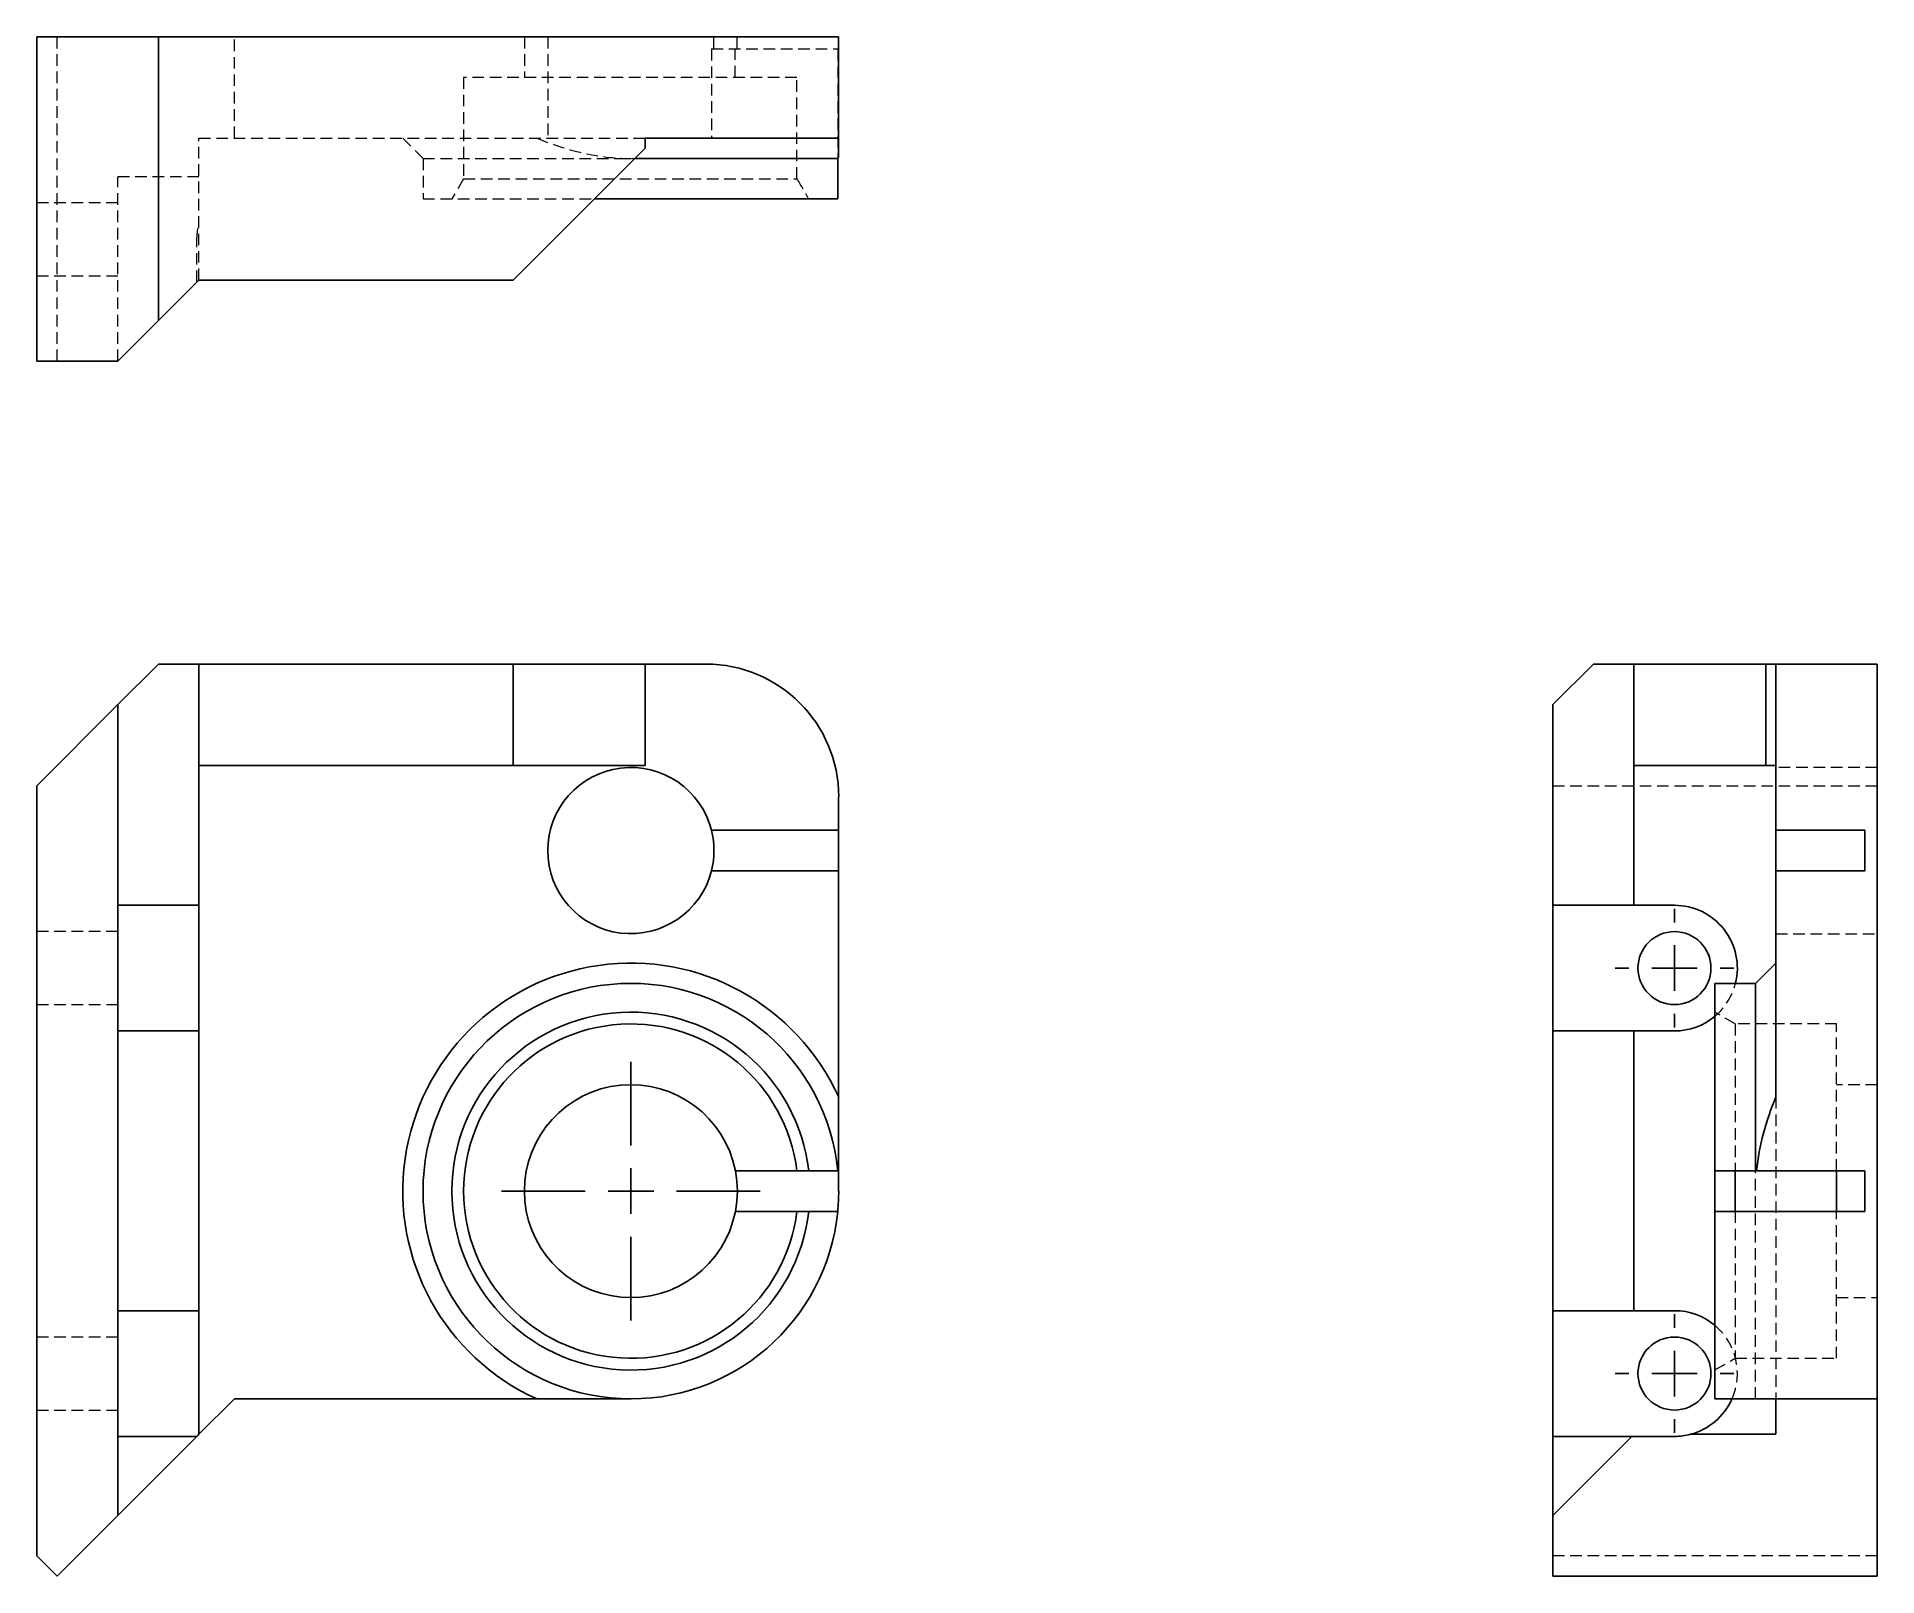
# Model space of a CAD drawing. Header units: millimetres. Extents: x 39 to 241, y 7 to 176.
import ezdxf

# ---------------------------------------------------------------- set-up
doc = ezdxf.new("R2010")
doc.units = ezdxf.units.MM
doc.linetypes.add('HIDDEN', pattern=[1.905, 1.27, -0.635])
doc.layers.add('10', color=7, linetype='Continuous')

# ---------------------------------------------------------------- blocks, each defined once
blk = doc.blocks.new('SW_CENTERMARKSYMBOL_0')
at = {"layer": '10', "color": 0}
for p, q in [((0, 5), (0, 14.17)), ((0, 0), (0, 2.5)), ((-5, 0), (-14.17, 0)), ((0, 0), (-2.5, 0)), ((0, 0), (0, -2.5)), ((0, 0), (2.5, 0)), ((5, 0), (14.17, 0)), ((0, -5), (0, -14.17))]:
    blk.add_line(p, q, dxfattribs=at)
blk = doc.blocks.new('SW_CENTERMARKSYMBOL_1')
at = {"layer": '10', "color": 0}
for p, q in [((0, 5), (0, 6.5)), ((0, 0), (0, 2.5)), ((-5, 0), (-6.5, 0)), ((0, 0), (-2.5, 0)), ((0, 0), (0, -2.5)), ((0, 0), (2.5, 0)), ((5, 0), (6.5, 0)), ((0, -5), (0, -6.5))]:
    blk.add_line(p, q, dxfattribs=at)
blk = doc.blocks.new('SW_CENTERMARKSYMBOL_2')
at = {"layer": '10', "color": 0}
for p, q in [((0, 5), (0, 6.5)), ((0, 0), (0, 2.5)), ((-5, 0), (-6.5, 0)), ((0, 0), (-2.5, 0)), ((0, 0), (0, -2.5)), ((0, 0), (2.5, 0)), ((5, 0), (6.5, 0)), ((0, -5), (0, -6.5))]:
    blk.add_line(p, q, dxfattribs=at)

msp = doc.modelspace()

# ---------------------------------------------------------------- linework, layer by layer
at = {"color": 7, "linetype": 'Continuous', "lineweight": 25}
for p, q in [((39.06, 140.22), (39.06, 175.78)), ((52.39, 175.78), (39.06, 175.78)), ((52.39, 175.78), (52.39, 144.67)), ((112.39, 175.78), (52.39, 175.78)), ((112.39, 175.78), (126.94, 175.78)), ((126.94, 164.67), (126.94, 175.78)), ((91.28, 149.11), (105.72, 163.56)), ((105.72, 163.56), (105.72, 164.67)), ((105.72, 164.67), (112.39, 164.67)), ((112.39, 164.67), (126.94, 164.67)), ((104.61, 162.44), (126.84, 162.44)), ((126.84, 158), (126.84, 162.44)), ((100.17, 158), (126.84, 158)), ((52.39, 144.67), (56.83, 149.11)), ((56.83, 149.11), (91.28, 149.11)), ((52.39, 144.67), (47.94, 140.22)), ((47.94, 140.22), (39.06, 140.22)), ((52.39, 107), (47.94, 102.56)), ((52.39, 107), (56.83, 107)), ((56.83, 107), (56.83, 95.87)), ((56.83, 107), (91.28, 107)), ((91.28, 107), (91.28, 95.87)), ((91.28, 107), (105.72, 107)), ((105.72, 95.87), (105.72, 107)), ((105.72, 107), (112.39, 107)), ((209.67, 107), (205.22, 102.56)), ((209.67, 107), (214.11, 107)), ((214.11, 107), (214.11, 95.87)), ((214.11, 107), (228.56, 107)), ((228.56, 95.87), (228.56, 107)), ((228.56, 107), (229.67, 107)), ((229.67, 107), (240.78, 107)), ((229.67, 107), (229.67, 92.44)), ((240.78, 107), (240.78, 92.44)), ((47.94, 102.56), (39.06, 93.67)), ((47.94, 102.56), (47.94, 80.56)), ((205.22, 102.56), (205.22, 80.56)), ((56.83, 80.56), (56.83, 95.87)), ((56.83, 95.87), (91.28, 95.87)), ((91.28, 95.87), (105.72, 95.87)), ((214.11, 95.87), (228.56, 95.87)), ((214.11, 80.56), (214.11, 95.87)), ((228.56, 95.87), (229.67, 95.87)), ((39.06, 9.22), (39.06, 93.67)), ((126.94, 88.78), (126.94, 92.44)), ((229.67, 88.78), (229.67, 92.44)), ((240.78, 49.22), (240.78, 92.44)), ((126.94, 88.78), (113, 88.78)), ((126.94, 88.78), (126.94, 84.33)), ((239.44, 88.78), (229.67, 88.78)), ((229.67, 88.78), (229.67, 84.33)), ((239.44, 88.78), (239.44, 84.33)), ((113, 84.33), (126.94, 84.33)), ((126.94, 59.53), (126.94, 84.33)), ((229.67, 84.33), (239.44, 84.33)), ((229.67, 59.53), (229.67, 84.33)), ((56.83, 80.56), (47.94, 80.56)), ((47.94, 80.56), (47.94, 66.78)), ((56.83, 66.78), (56.83, 80.56)), ((214.11, 80.56), (205.22, 80.56)), ((205.22, 80.56), (205.22, 66.78)), ((218.56, 80.56), (214.11, 80.56)), ((229.67, 74.22), (227.44, 72)), ((227.44, 72), (223, 72)), ((223, 72), (223, 51.44)), ((227.44, 72), (227.44, 51.44)), ((47.94, 66.78), (47.94, 36.11)), ((47.94, 66.78), (56.83, 66.78)), ((56.83, 36.11), (56.83, 66.78)), ((205.22, 66.78), (205.22, 36.11)), ((205.22, 66.78), (214.11, 66.78)), ((214.11, 36.11), (214.11, 66.78)), ((214.11, 66.78), (218.56, 66.78)), ((115.62, 51.44), (122.36, 51.44)), ((123.66, 51.44), (126.84, 51.44)), ((126.94, 51.44), (126.84, 51.44)), ((126.94, 51.44), (126.94, 49.22)), ((223, 51.44), (227.44, 51.44)), ((223, 51.44), (223, 47)), ((225.22, 47), (225.22, 51.44)), ((227.55, 51.44), (227.44, 51.44)), ((239.44, 51.44), (227.55, 51.44)), ((236.33, 51.44), (236.33, 47)), ((239.44, 51.44), (239.44, 49.22)), ((239.44, 49.22), (239.44, 47)), ((240.78, 26.44), (240.78, 49.22)), ((122.36, 47), (115.62, 47)), ((126.84, 47), (123.66, 47)), ((239.44, 47), (223, 47)), ((223, 47), (223, 26.44)), ((56.83, 36.11), (47.94, 36.11)), ((47.94, 36.11), (47.94, 22.33)), ((56.83, 22.56), (56.83, 36.11)), ((214.11, 36.11), (205.22, 36.11)), ((205.22, 36.11), (205.22, 22.33)), ((218.56, 36.11), (214.11, 36.11)), ((56.83, 22.56), (60.72, 26.44)), ((60.72, 26.44), (93.86, 26.44)), ((223, 26.44), (227.44, 26.44)), ((227.44, 26.44), (240.78, 26.44)), ((229.67, 22.56), (229.67, 26.44)), ((240.78, 26.44), (240.78, 7)), ((47.94, 13.67), (56.61, 22.33)), ((47.94, 22.33), (47.94, 13.67)), ((47.94, 22.33), (56.61, 22.33)), ((205.22, 13.67), (213.89, 22.33)), ((205.22, 22.33), (205.22, 13.67)), ((205.22, 22.33), (213.89, 22.33)), ((213.89, 22.33), (218.56, 22.33)), ((220.29, 22.56), (229.67, 22.56)), ((47.94, 13.67), (41.28, 7)), ((205.22, 13.67), (205.22, 7)), ((39.06, 9.22), (41.28, 7)), ((205.22, 7), (240.78, 7))]:
    msp.add_line(p, q, dxfattribs=at)
at = {"color": 7, "linetype": 'HIDDEN', "lineweight": 18}
for p, q in [((41.28, 140.22), (41.28, 175.78)), ((60.72, 164.67), (60.72, 175.78)), ((92.5, 175.78), (92.5, 171.33)), ((95.06, 175.78), (95.06, 164.67)), ((113.28, 174.44), (113.28, 175.78)), ((115.83, 174.44), (115.83, 175.78)), ((113, 174.44), (113, 164.67)), ((113, 174.44), (126.94, 174.44)), ((115.62, 171.33), (115.62, 174.44)), ((126.84, 174.44), (126.84, 162.44)), ((122.36, 171.33), (85.83, 171.33)), ((85.83, 171.33), (85.83, 160.22)), ((122.36, 160.22), (122.36, 171.33)), ((56.83, 164.67), (105.72, 164.67)), ((56.83, 149.11), (56.83, 164.67)), ((79.17, 164.67), (81.39, 162.44)), ((81.39, 162.44), (104.61, 162.44)), ((81.39, 162.44), (81.39, 158)), ((47.94, 153.56), (47.94, 160.44)), ((56.83, 160.44), (47.94, 160.44)), ((85.83, 160.22), (84.55, 158)), ((85.83, 160.22), (122.36, 160.22)), ((47.94, 157.56), (39.06, 157.56)), ((81.39, 158), (100.17, 158)), ((47.94, 140.22), (47.94, 153.56)), ((56.61, 148.89), (56.61, 153.56)), ((39.06, 149.56), (47.94, 149.56)), ((240.78, 95.67), (229.67, 95.67)), ((205.22, 93.67), (240.78, 93.67)), ((47.94, 77.67), (39.06, 77.67)), ((229.67, 77.44), (240.78, 77.44)), ((39.06, 69.67), (47.94, 69.67)), ((225.22, 67.56), (223, 68.84)), ((225.22, 67.56), (225.22, 51.44)), ((236.33, 67.56), (225.22, 67.56)), ((236.33, 51.44), (236.33, 67.56)), ((240.78, 60.89), (236.33, 60.89)), ((229.67, 59.53), (229.67, 26.44)), ((227.44, 26.44), (227.44, 51.44)), ((225.22, 47), (225.22, 30.89)), ((236.33, 30.89), (236.33, 47)), ((236.33, 37.56), (240.78, 37.56)), ((47.94, 33.22), (39.06, 33.22)), ((223, 29.61), (225.22, 30.89)), ((225.22, 30.89), (236.33, 30.89)), ((39.06, 25.22), (47.94, 25.22)), ((240.78, 9.22), (205.22, 9.22))]:
    msp.add_line(p, q, dxfattribs=at)
at = {"color": 7, "linetype": 'Continuous', "lineweight": 25, "flags": 128}
msp.add_lwpolyline([(126.94, 162.55), (126.88, 162.49), (126.84, 162.44)], dxfattribs=at)
at = {"color": 7, "linetype": 'Continuous', "lineweight": 25}
for centre in [(218.56, 73.67), (218.56, 29.22)]:
    msp.add_circle(centre, 4, dxfattribs=at)
for centre, radius, start, end in [((112.39, 92.44), 14.56, 360, 90), ((104.17, 86.56), 9.11, 14.117, 345.883), ((104.17, 86.56), 9.11, 345.883, 14.117), ((218.56, 73.67), 6.89, 345.9992, 90), ((104.17, 49.22), 25, 24.3406, 245.6594), ((104.17, 49.22), 22.78, 5.5987, 354.4013), ((104.17, 49.22), 19.62, 6.5047, 353.4953), ((104.17, 49.22), 18.33, 6.9621, 353.0379), ((218.56, 73.67), 6.89, 270, 310.1778), ((104.17, 49.22), 11.67, 10.9806, 349.0194), ((104.17, 49.22), 11.67, 349.0194, 10.9806), ((104.17, 49.22), 22.78, 354.4013, 0), ((218.56, 29.22), 6.89, 49.8222, 90), ((218.56, 29.22), 6.89, 284.5926, 336.22)]:
    msp.add_arc(centre, radius, start, end, dxfattribs=at)
at = {"color": 7, "linetype": 'HIDDEN', "lineweight": 18}
for centre, start, end in [((218.56, 73.67), 310.1778, 345.9992), ((218.56, 29.22), 336.22, 49.8222)]:
    msp.add_arc(centre, 6.89, start, end, dxfattribs=at)
msp.add_open_spline([(93.86, 164.67), (95.51, 163.99), (97.19, 163.43), (100.62, 162.66), (102.37, 162.44), (104.17, 162.44)], degree=3, knots=[0, 0, 0, 0, 0.5, 0.5, 1, 1, 1, 1], dxfattribs=at)
at = {"color": 7, "linetype": 'Continuous', "lineweight": 25}
for points in [[(126.94, 162.55), (126.94, 162.83), (126.94, 163.6), (126.94, 164.67)], [(126.94, 51.44), (126.94, 54.25), (126.94, 56.93), (126.94, 59.53)], [(227.55, 51.44), (227.83, 54.25), (228.6, 56.93), (229.67, 59.53)], [(122.36, 51.44), (122.8, 51.44), (123.23, 51.44), (123.66, 51.44)], [(123.66, 47), (123.23, 47), (122.8, 47), (122.36, 47)], [(56.61, 22.33), (56.61, 22.33), (56.69, 22.41), (56.83, 22.56)], [(218.56, 22.33), (219.14, 22.33), (219.73, 22.41), (220.29, 22.56)]]:
    msp.add_open_spline(points, degree=3, dxfattribs=at)
at = {"color": 7, "linetype": 'HIDDEN', "lineweight": 18}
for points in [[(122.36, 160.22), (122.8, 159.48), (123.23, 158.74), (123.66, 158)], [(56.61, 153.56), (56.61, 154.14), (56.69, 154.73), (56.83, 155.29)]]:
    msp.add_open_spline(points, degree=3, dxfattribs=at)
at = {"color": 7, "linetype": 'Continuous', "lineweight": 25}
msp.add_open_spline([(93.86, 26.44), (95.51, 26.44), (97.19, 26.44), (100.62, 26.44), (102.37, 26.44), (104.17, 26.44)], degree=3, knots=[0, 0, 0, 0, 0.5, 0.5, 1, 1, 1, 1], dxfattribs=at)

# ---------------------------------------------------------------- block references
at = {"layer": '10'}
for name, p in [('SW_CENTERMARKSYMBOL_2', (218.56, 73.67)), ('SW_CENTERMARKSYMBOL_0', (104.17, 49.22)), ('SW_CENTERMARKSYMBOL_1', (218.56, 29.22))]:
    msp.add_blockref(name, p, dxfattribs=at)

doc.saveas('drawing.dxf')
